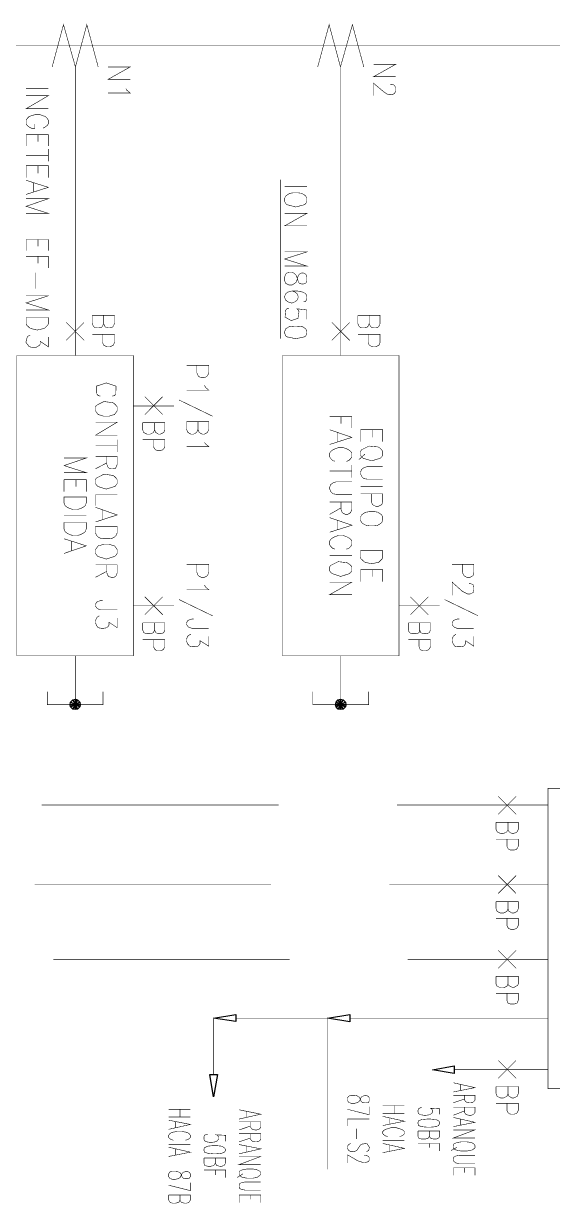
# Model space of a CAD drawing. Extents: x 0.1 to 11.6, y 0.2 to 16.4.
# Drawn here: x 7.71 to 8.523, y 12.39 to 14.203 of the extents above; entities that cross this region are included whole.
import ezdxf

# ---------------------------------------------------------------- set-up
doc = ezdxf.new("R2010")
doc.units = 0
doc.header["$MEASUREMENT"] = 0

msp = doc.modelspace()

# ---------------------------------------------------------------- linework, layer by layer
at = {"color": 0, "const_width": 0.000833}
for points in [[(7.75418, 14.1367), (7.77165, 14.2017), (7.78999, 14.1367), (7.80751, 14.2017), (7.82497, 14.1367)], [(8.16249, 14.1367), (8.18001, 14.2017), (8.19749, 14.1367), (8.21582, 14.2017), (8.23335, 14.1367)], [(10.605, 14.1692), (7.32167, 14.1692)], [(8.24832, 14.1408), (8.2825, 14.1408), (8.24832, 14.1217), (8.2825, 14.1217)], [(7.78999, 14.1367), (7.78999, 13.6933)], [(7.84, 14.1367), (7.87418, 14.1367), (7.84, 14.1175), (7.87418, 14.1175)], [(8.19749, 14.1367), (8.19749, 13.6933)], [(8.27414, 14.11), (8.27582, 14.11), (8.27919, 14.1092), (8.28082, 14.1075), (8.2825, 14.105), (8.2825, 14.0992), (8.28082, 14.0967), (8.27919, 14.095), (8.27582, 14.0942), (8.27251, 14.0942), (8.26915, 14.095), (8.26417, 14.0983), (8.24832, 14.1117), (8.24832, 14.0925)], [(7.71419, 14.0925), (7.74832, 14.0925), (7.71419, 14.0725), (7.74832, 14.0725)], [(7.74832, 14.1033), (7.71419, 14.1033)], [(7.86751, 14.1033), (7.86914, 14.1008), (7.87418, 14.0967), (7.84, 14.0967)], [(7.74001, 14.0425), (7.74333, 14.0442), (7.74669, 14.0467), (7.74832, 14.0492), (7.74832, 14.055), (7.74669, 14.0575), (7.74333, 14.0608), (7.74001, 14.0617), (7.73583, 14.0633), (7.72749, 14.0633), (7.7225, 14.0617), (7.71918, 14.0608), (7.71582, 14.0575), (7.71419, 14.055), (7.71419, 14.0492), (7.71582, 14.0467), (7.71918, 14.0442), (7.7225, 14.0425), (7.72749, 14.0425), (7.72749, 14.0492)], [(7.71419, 14.0325), (7.74832, 14.0325), (7.74832, 14.015)], [(7.71419, 14.0325), (7.71419, 14.015)], [(7.73247, 14.0325), (7.73247, 14.0217)], [(7.74832, 14.0008), (7.71419, 14.0008)], [(7.74832, 14.0108), (7.74832, 13.9917)], [(7.71419, 13.985), (7.74832, 13.985), (7.74832, 13.9667)], [(7.71419, 13.985), (7.71419, 13.9667)], [(7.73247, 13.985), (7.73247, 13.9733)], [(7.71419, 13.9625), (7.74832, 13.9517), (7.71419, 13.9408)], [(8.10499, 13.9633), (8.10499, 13.7191)], [(7.72586, 13.9583), (7.72586, 13.945)], [(8.14583, 13.9533), (8.11165, 13.9533)], [(7.71419, 13.9342), (7.74832, 13.9342), (7.71419, 13.9225), (7.74832, 13.9117), (7.71419, 13.9117)], [(8.11165, 13.9117), (8.14583, 13.9117), (8.11165, 13.8925), (8.14583, 13.8925)], [(7.71419, 13.8716), (7.74832, 13.8716), (7.74832, 13.8542)], [(7.71419, 13.8716), (7.71419, 13.8542)], [(7.73247, 13.8716), (7.73247, 13.8608)], [(8.11165, 13.8525), (8.14583, 13.8525), (8.11165, 13.8416), (8.14583, 13.8308), (8.11165, 13.8308)], [(7.71419, 13.8458), (7.74832, 13.8458), (7.74832, 13.8275)], [(7.73247, 13.8458), (7.73247, 13.835)], [(7.72917, 13.8208), (7.72917, 13.7958)], [(7.71419, 13.785), (7.74832, 13.785), (7.71419, 13.7741), (7.74832, 13.7633), (7.71419, 13.7633)], [(8.14085, 13.7758), (8.14415, 13.7766), (8.14583, 13.7808), (8.14583, 13.7841), (8.14415, 13.7883), (8.13917, 13.7908), (8.13086, 13.7925), (8.12332, 13.7925), (8.11664, 13.7908), (8.11333, 13.7883), (8.11165, 13.7841), (8.11165, 13.7825), (8.11333, 13.7783), (8.11664, 13.7758), (8.12169, 13.7741), (8.12332, 13.7741), (8.1275, 13.7758), (8.13086, 13.7783), (8.13249, 13.7825), (8.13249, 13.7841), (8.13086, 13.7883), (8.1275, 13.7908), (8.12332, 13.7925)], [(8.14583, 13.7491), (8.14583, 13.7633), (8.13086, 13.765), (8.13249, 13.7633), (8.13368, 13.7607), (8.13217, 13.7503), (8.12169, 13.747), (8.11231, 13.7523), (8.11322, 13.7627), (8.11501, 13.765), (8.11833, 13.7658)], [(7.77582, 13.7441), (7.80333, 13.7166)], [(7.77582, 13.7166), (7.80333, 13.7441)], [(7.81581, 13.755), (7.84999, 13.755), (7.84999, 13.7425), (7.84836, 13.7383), (7.84668, 13.7367), (7.84332, 13.7358), (7.84, 13.7358), (7.83664, 13.7367), (7.83501, 13.7383), (7.83333, 13.7425), (7.83333, 13.755)], [(7.83333, 13.7425), (7.83165, 13.7383), (7.83003, 13.7367), (7.82667, 13.7358), (7.82249, 13.7358), (7.81917, 13.7367), (7.81749, 13.7383), (7.81581, 13.7425), (7.81581, 13.755)], [(8.18419, 13.7441), (8.21164, 13.7166)], [(8.18419, 13.7166), (8.21164, 13.7441)], [(8.22418, 13.755), (8.25836, 13.755), (8.25836, 13.7425), (8.25667, 13.7383), (8.25499, 13.7367), (8.25168, 13.7358), (8.24832, 13.7358), (8.24501, 13.7367), (8.24333, 13.7383), (8.24164, 13.7425), (8.24164, 13.755)], [(8.24164, 13.7425), (8.24001, 13.7383), (8.23833, 13.7367), (8.23503, 13.7358), (8.22999, 13.7358), (8.22749, 13.7367), (8.22586, 13.7383), (8.22418, 13.7425), (8.22418, 13.755)], [(7.74832, 13.7216), (7.74832, 13.7067), (7.73583, 13.715), (7.73583, 13.7108), (7.73481, 13.7089), (7.72803, 13.705), (7.71907, 13.7067), (7.71386, 13.7136), (7.71588, 13.7216), (7.7175, 13.7233), (7.72081, 13.7242)], [(7.81581, 13.7258), (7.84999, 13.7258), (7.84999, 13.7133), (7.84836, 13.7092), (7.84668, 13.7083), (7.84332, 13.7067), (7.83832, 13.7067), (7.83501, 13.7083), (7.83333, 13.7092), (7.83165, 13.7133), (7.83165, 13.7258)], [(8.22418, 13.7258), (8.25836, 13.7258), (8.25836, 13.7133), (8.25667, 13.7092), (8.25499, 13.7083), (8.25168, 13.7067), (8.24669, 13.7067), (8.24333, 13.7083), (8.24164, 13.7092), (8.24001, 13.7133), (8.24001, 13.7258)], [(7.96083, 13.6783), (7.99501, 13.6783), (7.99501, 13.6667), (7.99333, 13.6625), (7.99164, 13.6608), (7.98833, 13.6592), (7.98335, 13.6592), (7.97999, 13.6608), (7.97835, 13.6625), (7.97667, 13.6667), (7.97667, 13.6783)], [(7.84668, 13.6308), (7.84999, 13.6317), (7.85206, 13.6341), (7.85243, 13.6463), (7.83746, 13.6512), (7.82249, 13.6463), (7.82286, 13.6341), (7.82497, 13.6317), (7.82835, 13.6308)], [(7.98833, 13.6475), (7.99001, 13.6442), (7.99501, 13.64), (7.96083, 13.64)], [(7.87918, 13.6158), (7.94168, 13.6158)], [(7.89665, 13.63), (7.92415, 13.6025)], [(7.89665, 13.6025), (7.92415, 13.63)], [(8.00082, 13.6), (7.94917, 13.625)], [(8.18083, 13.5992), (8.215, 13.5992), (8.215, 13.5817)], [(8.19835, 13.5992), (8.19835, 13.5883)], [(7.82086, 13.5908), (7.85417, 13.5908), (7.82086, 13.5708), (7.85417, 13.5708)], [(7.89333, 13.59), (7.92751, 13.59), (7.92751, 13.5792), (7.92583, 13.575), (7.92085, 13.5725), (7.91749, 13.5725), (7.91499, 13.5742), (7.91336, 13.575), (7.91168, 13.5792), (7.91168, 13.59)], [(7.91168, 13.5792), (7.91, 13.575), (7.905, 13.5725), (7.90001, 13.5725), (7.89501, 13.575), (7.89333, 13.5792), (7.89333, 13.59)], [(7.96083, 13.5916), (7.99501, 13.5916), (7.99501, 13.58), (7.99333, 13.5758), (7.99164, 13.5742), (7.98833, 13.5725), (7.98503, 13.5725), (7.98167, 13.5742), (7.97999, 13.5758), (7.97835, 13.58), (7.97835, 13.5916)], [(7.97835, 13.58), (7.97667, 13.5758), (7.97499, 13.5742), (7.97168, 13.5725), (7.9675, 13.5725), (7.96419, 13.5742), (7.96251, 13.5758), (7.96083, 13.58), (7.96083, 13.5916)], [(8.18083, 13.5792), (8.215, 13.5675), (8.18083, 13.5566)], [(8.22835, 13.5792), (8.26247, 13.5792), (8.26247, 13.5608)], [(8.22835, 13.5792), (8.22835, 13.5608)], [(8.24669, 13.5792), (8.24669, 13.5675)], [(7.85417, 13.5641), (7.85417, 13.545)], [(7.89333, 13.5641), (7.92751, 13.5641), (7.92751, 13.5533), (7.92583, 13.55), (7.92415, 13.5483), (7.92085, 13.5475), (7.91585, 13.5475), (7.91336, 13.5483), (7.91168, 13.55), (7.91, 13.5533), (7.91, 13.5641)], [(8.19249, 13.575), (8.19249, 13.5608)], [(7.85417, 13.555), (7.82086, 13.555)], [(7.98833, 13.56), (7.99001, 13.5575), (7.99501, 13.5533), (7.96083, 13.5533)], [(8.20665, 13.5308), (8.21001, 13.5316), (8.21332, 13.535), (8.215, 13.5375), (8.215, 13.5433), (8.21332, 13.5458), (8.21001, 13.5483), (8.20665, 13.55), (8.20167, 13.5517), (8.19417, 13.5517), (8.18918, 13.55), (8.18582, 13.5483), (8.18251, 13.5458), (8.18083, 13.5433), (8.18083, 13.5375), (8.18251, 13.535), (8.18582, 13.5316), (8.18918, 13.5308)], [(7.77251, 13.5358), (7.80664, 13.5358), (7.77251, 13.5241), (7.80664, 13.5133), (7.77251, 13.5133)], [(7.82086, 13.5383), (7.85417, 13.5383), (7.85417, 13.5258), (7.85249, 13.5217), (7.85167, 13.52), (7.84831, 13.5192), (7.845, 13.5192), (7.84169, 13.52), (7.84, 13.5217), (7.83832, 13.5258), (7.83832, 13.5383)], [(7.83832, 13.5283), (7.82086, 13.5192)], [(8.215, 13.525), (8.215, 13.5058)], [(8.23503, 13.5417), (8.22586, 13.5333)], [(8.215, 13.5158), (8.18083, 13.5158)], [(8.26247, 13.5225), (8.23833, 13.5225), (8.23335, 13.5208), (8.22999, 13.5183), (8.22835, 13.5142), (8.22835, 13.5117), (8.22999, 13.5075), (8.23335, 13.5042), (8.23833, 13.5033), (8.26247, 13.5033)], [(7.77251, 13.5025), (7.80664, 13.5025), (7.80664, 13.4842)], [(7.77251, 13.5025), (7.77251, 13.4842)], [(7.79085, 13.5025), (7.79085, 13.4916)], [(8.215, 13.4991), (8.19081, 13.4991), (8.18582, 13.4975), (8.18251, 13.495), (8.18083, 13.4908), (8.18083, 13.4883), (8.18251, 13.4842), (8.18582, 13.4808), (8.19081, 13.48), (8.215, 13.48)], [(8.26247, 13.4916), (8.22835, 13.4916)], [(7.85417, 13.4792), (7.82086, 13.4792), (7.82086, 13.4625)], [(8.22835, 13.4808), (8.26247, 13.4808), (8.26247, 13.4683), (8.26085, 13.4641), (8.25917, 13.4633), (8.25586, 13.4616), (8.25168, 13.4616), (8.24669, 13.4641), (8.24501, 13.4683), (8.24501, 13.4808)], [(7.82086, 13.46), (7.85417, 13.4483), (7.82086, 13.4375)], [(7.83165, 13.4558), (7.83165, 13.4417)], [(8.18083, 13.4683), (8.215, 13.4683), (8.215, 13.4567), (8.21332, 13.4525), (8.21164, 13.4508), (8.20833, 13.4492), (8.20503, 13.4492), (8.20167, 13.4508), (8.19997, 13.4525), (8.19835, 13.4567), (8.19835, 13.4683)], [(8.19835, 13.4592), (8.18083, 13.4492)], [(7.80664, 13.4475), (7.77251, 13.4475)], [(8.18083, 13.4442), (8.215, 13.4325), (8.18083, 13.4217)], [(8.19249, 13.44), (8.19249, 13.4258)], [(8.20665, 13.3958), (8.21001, 13.3967), (8.21332, 13.4), (8.215, 13.4025), (8.215, 13.4083), (8.21332, 13.4108), (8.21001, 13.4133), (8.20665, 13.415), (8.20167, 13.4167), (8.19417, 13.4167), (8.18918, 13.415), (8.18582, 13.4133), (8.18251, 13.4108), (8.18083, 13.4083), (8.18083, 13.4025), (8.18251, 13.4), (8.18582, 13.3967), (8.18918, 13.3958)], [(7.77251, 13.4117), (7.80664, 13.4008), (7.77251, 13.3892)], [(7.78418, 13.4075), (7.78418, 13.3933)], [(8.215, 13.3858), (8.18083, 13.3858)], [(7.82086, 13.3716), (7.85417, 13.3716), (7.85417, 13.3592), (7.85249, 13.355), (7.85167, 13.3533), (7.84831, 13.3525), (7.845, 13.3525), (7.84169, 13.3533), (7.84, 13.355), (7.83832, 13.3592), (7.83832, 13.3716)], [(7.83832, 13.3617), (7.82086, 13.3525)], [(7.96083, 13.3725), (7.99501, 13.3725), (7.99501, 13.36), (7.99333, 13.3558), (7.99164, 13.3542), (7.98833, 13.3525), (7.98335, 13.3525), (7.97999, 13.3542), (7.97835, 13.3558), (7.97667, 13.36), (7.97667, 13.3725)], [(8.22835, 13.3642), (8.26247, 13.3642), (8.26247, 13.3458)], [(8.22835, 13.3642), (8.22835, 13.3458)], [(8.24669, 13.3642), (8.24669, 13.3533)], [(8.36914, 13.3725), (8.4025, 13.3725), (8.4025, 13.36), (8.40169, 13.3558), (8.40001, 13.3542), (8.39665, 13.3525), (8.39165, 13.3525), (8.38835, 13.3542), (8.38667, 13.3558), (8.38499, 13.36), (8.38499, 13.3725)], [(8.18083, 13.345), (8.215, 13.345), (8.18083, 13.3258), (8.215, 13.3258)], [(8.39501, 13.3433), (8.39665, 13.3433), (8.40169, 13.3408), (8.4025, 13.3375), (8.4025, 13.3325), (8.40169, 13.3292), (8.39665, 13.3267), (8.39333, 13.3267), (8.38499, 13.3308), (8.36914, 13.345), (8.36914, 13.325)], [(7.98833, 13.3408), (7.99001, 13.3375), (7.99501, 13.3333), (7.96083, 13.3333)], [(7.85417, 13.3025), (7.82835, 13.3025), (7.82417, 13.3041), (7.82249, 13.3058), (7.82086, 13.3083), (7.82086, 13.3108), (7.82249, 13.3141), (7.82417, 13.315), (7.82835, 13.3167), (7.83165, 13.3167)], [(7.87918, 13.3091), (7.94168, 13.3091)], [(7.89665, 13.3225), (7.92415, 13.295)], [(7.89665, 13.295), (7.92415, 13.3225)], [(8.00082, 13.2933), (7.94917, 13.3183)], [(8.28749, 13.3091), (8.34999, 13.3091)], [(8.30501, 13.3225), (8.33251, 13.295)], [(8.30501, 13.295), (8.33251, 13.3225)], [(8.40918, 13.2933), (8.35747, 13.3183)], [(7.85417, 13.29), (7.85417, 13.275), (7.84169, 13.2833), (7.84169, 13.2791), (7.84, 13.2766), (7.83832, 13.275), (7.83333, 13.2741), (7.83003, 13.2741), (7.82497, 13.275), (7.82249, 13.2783), (7.82086, 13.2825), (7.82086, 13.2858), (7.82249, 13.29), (7.82417, 13.2917), (7.82667, 13.2933)], [(7.99501, 13.2741), (7.96918, 13.2741), (7.96419, 13.2758), (7.96251, 13.2775), (7.96083, 13.28), (7.96083, 13.2825), (7.96251, 13.2858), (7.96419, 13.2867), (7.96918, 13.2883), (7.97168, 13.2883)], [(8.4025, 13.2741), (8.37668, 13.2741), (8.3725, 13.2758), (8.37082, 13.2775), (8.36914, 13.28), (8.36914, 13.2825), (8.37082, 13.2858), (8.3725, 13.2867), (8.37668, 13.2883), (8.37999, 13.2883)], [(7.89333, 13.2825), (7.92751, 13.2825), (7.92751, 13.2717), (7.92583, 13.2675), (7.92415, 13.2667), (7.92085, 13.2658), (7.91749, 13.2658), (7.91499, 13.2667), (7.91336, 13.2675), (7.91168, 13.2717), (7.91168, 13.2825)], [(7.91168, 13.2717), (7.91, 13.2675), (7.90831, 13.2667), (7.905, 13.2658), (7.90001, 13.2658), (7.89665, 13.2667), (7.89501, 13.2675), (7.89333, 13.2717), (7.89333, 13.2825)], [(8.30165, 13.2825), (8.33583, 13.2825), (8.33583, 13.2717), (8.33415, 13.2675), (8.33251, 13.2667), (8.32915, 13.2658), (8.32585, 13.2658), (8.32249, 13.2667), (8.32086, 13.2675), (8.31917, 13.2717), (8.31917, 13.2825)], [(8.31917, 13.2717), (8.31836, 13.2675), (8.31668, 13.2667), (8.31332, 13.2658), (8.30832, 13.2658), (8.30501, 13.2667), (8.30333, 13.2675), (8.30165, 13.2717), (8.30165, 13.2825)], [(7.89333, 13.2567), (7.92751, 13.2567), (7.92751, 13.2458), (7.92583, 13.2425), (7.92415, 13.2408), (7.92085, 13.24), (7.91585, 13.24), (7.91336, 13.2408), (7.91168, 13.2425), (7.91, 13.2458), (7.91, 13.2567)], [(7.99501, 13.2617), (7.99501, 13.2466), (7.98167, 13.255), (7.98167, 13.2508), (7.97999, 13.2483), (7.97835, 13.2466), (7.97336, 13.2458), (7.97, 13.2458), (7.96582, 13.2466), (7.96251, 13.25), (7.96083, 13.2542), (7.96083, 13.2575), (7.96251, 13.2617), (7.96419, 13.2633), (7.9675, 13.265)], [(8.30165, 13.2567), (8.33583, 13.2567), (8.33583, 13.2458), (8.33415, 13.2425), (8.33251, 13.2408), (8.32915, 13.24), (8.32417, 13.24), (8.32086, 13.2408), (8.31917, 13.2425), (8.31836, 13.2458), (8.31836, 13.2567)], [(8.4025, 13.2617), (8.4025, 13.2466), (8.38997, 13.255), (8.38997, 13.2508), (8.38835, 13.2483), (8.38667, 13.2466), (8.38167, 13.2458), (8.37831, 13.2458), (8.37332, 13.2466), (8.37082, 13.25), (8.36914, 13.2542), (8.36914, 13.2575), (8.37082, 13.2617), (8.3725, 13.2633), (8.375, 13.265)], [(7.78999, 13.2317), (7.78999, 13.1566)], [(8.19749, 13.2317), (8.19749, 13.1566)], [(7.83251, 13.1767), (7.83251, 13.1566), (7.74669, 13.1566), (7.74669, 13.1767)], [(8.24083, 13.1767), (8.24083, 13.1566), (8.155, 13.1566), (8.155, 13.1767)], [(7.73833, 13.0025), (8.10249, 13.0025)], [(8.28418, 13.0025), (8.51665, 13.0025)], [(8.44, 13.0158), (8.4675, 12.9883)], [(8.44, 12.9883), (8.4675, 13.0158)], [(8.43668, 12.9758), (8.47081, 12.9758), (8.47081, 12.965), (8.46918, 12.9616), (8.4675, 12.96), (8.46419, 12.9592), (8.46083, 12.9592), (8.45833, 12.96), (8.45665, 12.9616), (8.45503, 12.965), (8.45503, 12.9758)], [(8.45503, 12.965), (8.45335, 12.9616), (8.45167, 12.96), (8.44835, 12.9592), (8.44336, 12.9592), (8.44, 12.96), (8.43832, 12.9616), (8.43668, 12.965), (8.43668, 12.9758)], [(8.43668, 12.95), (8.47081, 12.95), (8.47081, 12.9391), (8.46918, 12.9358), (8.4675, 12.9341), (8.46419, 12.9333), (8.45915, 12.9333), (8.45665, 12.9341), (8.45503, 12.9358), (8.45335, 12.9391), (8.45335, 12.95)], [(8.44, 12.8942), (8.4675, 12.8666)], [(8.44, 12.8666), (8.4675, 12.8942)], [(7.72749, 12.88), (8.09082, 12.88)], [(8.27251, 12.88), (8.51665, 12.88)], [(8.43668, 12.8542), (8.47081, 12.8542), (8.47081, 12.8433), (8.46918, 12.8391), (8.46419, 12.8366), (8.46083, 12.8366), (8.45833, 12.8383), (8.45665, 12.8391), (8.45503, 12.8433), (8.45503, 12.8542)], [(8.45503, 12.8433), (8.45335, 12.8391), (8.44835, 12.8366), (8.44336, 12.8366), (8.43832, 12.8391), (8.43668, 12.8433), (8.43668, 12.8542)], [(8.43668, 12.8283), (8.47081, 12.8283), (8.47081, 12.8175), (8.46918, 12.8141), (8.4675, 12.8125), (8.46419, 12.8116), (8.45915, 12.8116), (8.45665, 12.8125), (8.45503, 12.8141), (8.45335, 12.8175), (8.45335, 12.8283)], [(7.75586, 12.765), (8.11914, 12.765)], [(8.30083, 12.765), (8.51665, 12.765)], [(8.44, 12.7791), (8.4675, 12.7516)], [(8.44, 12.7516), (8.4675, 12.7791)], [(8.43668, 12.7392), (8.47081, 12.7392), (8.47081, 12.7275), (8.47017, 12.7256), (8.46289, 12.7216), (8.45562, 12.7256), (8.45503, 12.7275), (8.45503, 12.7392)], [(8.45503, 12.7275), (8.45335, 12.7242), (8.45167, 12.7233), (8.44835, 12.7217), (8.44336, 12.7217), (8.43832, 12.7242), (8.43668, 12.7275), (8.43668, 12.7392)], [(8.43668, 12.7133), (8.47081, 12.7133), (8.47081, 12.7025), (8.46918, 12.6983), (8.4675, 12.6975), (8.46419, 12.6967), (8.45915, 12.6967), (8.45665, 12.6975), (8.45503, 12.6983), (8.45335, 12.7025), (8.45335, 12.7133)], [(8.0025, 12.5883), (8.0025, 12.675)], [(8.03668, 12.675), (8.18001, 12.675)], [(8.17751, 12.675), (8.17751, 12.4425)], [(8.51665, 12.675), (8.21164, 12.675)], [(8.44, 12.61), (8.4675, 12.5825)], [(8.44, 12.5825), (8.4675, 12.61)], [(8.3725, 12.5958), (8.51665, 12.5958)], [(8.37082, 12.5758), (8.40419, 12.5683), (8.37082, 12.5616)], [(8.38167, 12.5733), (8.38167, 12.5641)], [(8.43668, 12.57), (8.47081, 12.57), (8.47081, 12.5591), (8.46918, 12.555), (8.4675, 12.5541), (8.46419, 12.5525), (8.46083, 12.5525), (8.45833, 12.5541), (8.45665, 12.555), (8.45503, 12.5591), (8.45503, 12.57)], [(8.45503, 12.5591), (8.45335, 12.555), (8.45167, 12.5541), (8.44835, 12.5525), (8.44336, 12.5525), (8.44, 12.5541), (8.43832, 12.555), (8.43668, 12.5591), (8.43668, 12.57)], [(8.37082, 12.5566), (8.40419, 12.5566), (8.40419, 12.5492), (8.4025, 12.5467), (8.40082, 12.5458), (8.39833, 12.545), (8.39501, 12.545), (8.39165, 12.5458), (8.38997, 12.5467), (8.38835, 12.5492), (8.38835, 12.5566)], [(8.38835, 12.5508), (8.37082, 12.545)], [(7.96669, 12.535), (7.93332, 12.535)], [(7.95085, 12.535), (7.95085, 12.5233)], [(8.04167, 12.5342), (8.07497, 12.5275), (8.04167, 12.52)], [(8.05251, 12.5316), (8.05251, 12.5233)], [(8.20833, 12.535), (8.24164, 12.5266), (8.24164, 12.5392)], [(8.29585, 12.5408), (8.26247, 12.5408)], [(8.29585, 12.5283), (8.26247, 12.5283)], [(8.28, 12.5408), (8.28, 12.5283)], [(8.34999, 12.5275), (8.34999, 12.5358), (8.33583, 12.5367), (8.33751, 12.5358), (8.33919, 12.5333), (8.33919, 12.5308), (8.33751, 12.5283), (8.33415, 12.5266), (8.32915, 12.5258), (8.32585, 12.5258), (8.32086, 12.5266), (8.31749, 12.5283), (8.31668, 12.5308), (8.31668, 12.5333), (8.31749, 12.5358), (8.31917, 12.5367), (8.32249, 12.5383)], [(8.37082, 12.5383), (8.40419, 12.5383), (8.40419, 12.53), (8.4025, 12.5275), (8.40082, 12.5266), (8.39833, 12.5258), (8.39501, 12.5258), (8.39165, 12.5266), (8.38997, 12.5275), (8.38835, 12.53), (8.38835, 12.5383)], [(8.38835, 12.5325), (8.37082, 12.5258)], [(8.43668, 12.5442), (8.47081, 12.5442), (8.47081, 12.5333), (8.46918, 12.53), (8.4675, 12.5283), (8.46419, 12.5275), (8.45915, 12.5275), (8.45665, 12.5283), (8.45503, 12.53), (8.45335, 12.5333), (8.45335, 12.5442)], [(7.96669, 12.5233), (7.93332, 12.5233)], [(7.93332, 12.5183), (7.96669, 12.5117), (7.93332, 12.5042)], [(7.94417, 12.5158), (7.94417, 12.5067)], [(8.04167, 12.5158), (8.07497, 12.5158), (8.07497, 12.5075), (8.07335, 12.505), (8.07167, 12.5042), (8.06917, 12.5033), (8.06581, 12.5033), (8.0625, 12.5042), (8.06082, 12.505), (8.05919, 12.5075), (8.05919, 12.5158)], [(8.05919, 12.5092), (8.04167, 12.5033)], [(8.24164, 12.52), (8.20833, 12.52), (8.20833, 12.5092)], [(8.26247, 12.5241), (8.29585, 12.5167), (8.26247, 12.51)], [(8.27333, 12.5217), (8.27333, 12.5125)], [(8.37082, 12.5225), (8.40419, 12.515), (8.37082, 12.5083)], [(8.38167, 12.52), (8.38167, 12.5108)], [(7.95915, 12.4875), (7.96251, 12.4883), (7.965, 12.49), (7.96669, 12.4916), (7.96669, 12.495), (7.965, 12.4975), (7.96251, 12.4991), (7.95915, 12.5), (7.95415, 12.5008), (7.94586, 12.5008), (7.94081, 12.5), (7.9375, 12.4991), (7.935, 12.4975), (7.93332, 12.495), (7.93332, 12.4916), (7.935, 12.49), (7.9375, 12.4883), (7.94081, 12.4875)], [(8.02083, 12.4858), (8.02083, 12.495), (8.00667, 12.4958), (8.00836, 12.495), (8.00999, 12.4925), (8.00999, 12.4892), (8.00836, 12.4867), (8.00499, 12.485), (8, 12.4842), (7.99669, 12.4842), (7.99164, 12.485), (7.98833, 12.4867), (7.98753, 12.4892), (7.98753, 12.4925), (7.98833, 12.495), (7.99001, 12.4958), (7.99333, 12.4966)], [(8.04167, 12.4975), (8.07497, 12.4975), (8.07497, 12.4892), (8.07335, 12.4867), (8.07167, 12.4858), (8.06917, 12.485), (8.06581, 12.485), (8.0625, 12.4858), (8.06082, 12.4867), (8.05919, 12.4892), (8.05919, 12.4975)], [(8.05919, 12.4908), (8.04167, 12.485)], [(8.2225, 12.505), (8.2225, 12.4892)], [(8.28836, 12.4933), (8.29167, 12.4941), (8.29417, 12.4958), (8.29585, 12.4975), (8.29585, 12.5008), (8.29417, 12.5025), (8.29167, 12.5042), (8.28836, 12.505), (8.28331, 12.5067), (8.27501, 12.5067), (8.27001, 12.505), (8.26665, 12.5042), (8.26417, 12.5025), (8.26247, 12.5008), (8.26247, 12.4975), (8.26417, 12.4958), (8.26665, 12.4941), (8.27001, 12.4933)], [(8.31668, 12.5016), (8.34999, 12.5016), (8.34999, 12.4933), (8.34831, 12.4908), (8.34668, 12.49), (8.34418, 12.4892), (8.34082, 12.4892), (8.33751, 12.49), (8.33583, 12.4908), (8.33415, 12.4933), (8.33415, 12.5016)], [(8.33415, 12.4933), (8.33251, 12.4908), (8.33083, 12.49), (8.32747, 12.4892), (8.32249, 12.4892), (8.31917, 12.49), (8.31749, 12.4908), (8.31668, 12.4933), (8.31668, 12.5016)], [(8.37082, 12.5033), (8.40419, 12.5033), (8.37082, 12.4908), (8.40419, 12.4908)], [(7.96669, 12.4808), (7.93332, 12.4808)], [(7.93332, 12.4767), (7.96669, 12.4691), (7.93332, 12.4625)], [(7.94417, 12.4742), (7.94417, 12.465)], [(8.04167, 12.4808), (8.07497, 12.4742), (8.04167, 12.4666)], [(8.05251, 12.4783), (8.05251, 12.4691)], [(8.23753, 12.47), (8.24083, 12.4717), (8.24164, 12.475), (8.24192, 12.4767), (8.23801, 12.4825), (8.23047, 12.4815), (8.22917, 12.4808), (8.22749, 12.4792), (8.2225, 12.4717), (8.22081, 12.4708), (8.2175, 12.47), (8.21332, 12.47), (8.21001, 12.4717), (8.20833, 12.475), (8.20833, 12.4783), (8.21001, 12.4808), (8.21332, 12.4825)], [(8.29585, 12.4867), (8.26247, 12.4867)], [(8.26247, 12.4825), (8.29585, 12.475), (8.26247, 12.4683)], [(8.27333, 12.4792), (8.27333, 12.4708)], [(8.31668, 12.4825), (8.34999, 12.4825), (8.34999, 12.4708)], [(8.33415, 12.4825), (8.33415, 12.4758)], [(8.37668, 12.4767), (8.36751, 12.4717)], [(7.98753, 12.46), (8.02083, 12.46), (8.02083, 12.4525), (8.01915, 12.4492), (8.01753, 12.4483), (8.01497, 12.4475), (8.01167, 12.4475), (8.00836, 12.4483), (8.00667, 12.4492), (8.00499, 12.4525), (8.00499, 12.46)], [(8.00499, 12.4525), (8.00331, 12.4492), (8.00168, 12.4483), (7.99832, 12.4475), (7.99333, 12.4475), (7.99001, 12.4483), (7.98833, 12.4492), (7.98753, 12.4525), (7.98753, 12.46)], [(8.04167, 12.4625), (8.07497, 12.4625), (8.04167, 12.45), (8.07497, 12.45)], [(8.23415, 12.4641), (8.23583, 12.4641), (8.23915, 12.4633), (8.24083, 12.4625), (8.24164, 12.4608), (8.24164, 12.4567), (8.24083, 12.455), (8.23915, 12.4542), (8.23583, 12.4533), (8.23247, 12.4533), (8.22917, 12.4542), (8.22418, 12.4558), (8.20833, 12.465), (8.20833, 12.4525)], [(8.40419, 12.4641), (8.37999, 12.4641), (8.375, 12.4633), (8.37169, 12.4616), (8.37082, 12.4592), (8.37082, 12.4575), (8.37169, 12.455), (8.375, 12.4525), (8.37999, 12.4517), (8.40419, 12.4517)], [(7.98753, 12.4417), (8.02083, 12.4417), (8.02083, 12.43)], [(8.00499, 12.4417), (8.00499, 12.4341)], [(8.37082, 12.445), (8.40419, 12.445), (8.40419, 12.4333)], [(8.37082, 12.445), (8.37082, 12.4333)], [(8.38835, 12.445), (8.38835, 12.4375)], [(7.93332, 12.4183), (7.96669, 12.41), (7.96669, 12.4225)], [(8.04753, 12.4358), (8.03836, 12.43)], [(8.07497, 12.4233), (8.05083, 12.4233), (8.04585, 12.4225), (8.04249, 12.4208), (8.04167, 12.4175), (8.04167, 12.4158), (8.04249, 12.4133), (8.04585, 12.4117), (8.05083, 12.4108), (8.07497, 12.4108)], [(7.93332, 12.4033), (7.96669, 12.4033), (7.96669, 12.3958), (7.965, 12.3925), (7.96419, 12.3917), (7.96083, 12.3908), (7.95751, 12.3908), (7.95415, 12.3917), (7.95247, 12.3925), (7.95085, 12.3958), (7.95085, 12.4033)], [(7.95085, 12.3958), (7.94917, 12.3925), (7.94749, 12.3917), (7.94417, 12.3908), (7.93918, 12.3908), (7.93582, 12.3917), (7.935, 12.3925), (7.93332, 12.3958), (7.93332, 12.4033)], [(8.04167, 12.4033), (8.07497, 12.4033), (8.07497, 12.3917)], [(8.04167, 12.4033), (8.04167, 12.3917)], [(8.05919, 12.4033), (8.05919, 12.3967)]]:
    msp.add_lwpolyline(points, dxfattribs=at)
for points in [[(8.14583, 13.935), (8.14415, 13.9383), (8.14085, 13.9408), (8.13747, 13.9425), (8.13249, 13.9433), (8.125, 13.9433), (8.12001, 13.9425), (8.11664, 13.9408), (8.11333, 13.9383), (8.11165, 13.935), (8.11165, 13.93), (8.11333, 13.9267), (8.11546, 13.925), (8.12875, 13.9215), (8.14199, 13.925), (8.14415, 13.9267), (8.14583, 13.93), (8.14583, 13.935)], [(8.14583, 13.8141), (8.14415, 13.8183), (8.14085, 13.82), (8.13747, 13.82), (8.13417, 13.8183), (8.13249, 13.8158), (8.13086, 13.81), (8.12918, 13.8058), (8.12582, 13.8033), (8.12332, 13.8017), (8.11833, 13.8017), (8.11333, 13.8041), (8.11165, 13.8083), (8.11165, 13.8141), (8.11333, 13.8183), (8.11501, 13.82), (8.11833, 13.8208), (8.12332, 13.8208), (8.12582, 13.82), (8.12918, 13.8167), (8.13086, 13.8125), (8.13249, 13.8075), (8.13417, 13.8041), (8.13747, 13.8033), (8.14085, 13.8033), (8.14415, 13.8041), (8.14583, 13.8083), (8.14583, 13.8141)], [(7.71419, 13.7516), (7.74832, 13.7516), (7.74832, 13.7425), (7.74783, 13.7403), (7.74214, 13.7349), (7.73122, 13.7324), (7.72032, 13.735), (7.71463, 13.7404), (7.71419, 13.7425), (7.71419, 13.7516)], [(8.14583, 13.73), (8.14415, 13.7342), (8.13917, 13.7375), (8.13086, 13.7383), (8.12582, 13.7383), (8.11833, 13.7375), (8.11333, 13.7342), (8.11165, 13.73), (8.11165, 13.7275), (8.11333, 13.7233), (8.11546, 13.7219), (8.12875, 13.7191), (8.14204, 13.7219), (8.14415, 13.7233), (8.14583, 13.7275), (8.14583, 13.73)], [(7.69997, 13.6933), (7.87918, 13.6933), (7.87918, 13.2317), (7.69997, 13.2317), (7.69997, 13.6933)], [(7.87918, 13.6933), (7.87918, 13.6933)], [(8.10835, 13.6933), (8.28749, 13.6933), (8.28749, 13.2317), (8.10835, 13.2317), (8.10835, 13.6933)], [(8.28749, 13.6933), (8.28749, 13.6933)], [(7.85417, 13.6142), (7.85249, 13.6166), (7.84999, 13.6191), (7.84771, 13.6207), (7.83393, 13.6226), (7.8221, 13.6166), (7.82086, 13.6142), (7.82086, 13.6083), (7.82249, 13.6058), (7.82497, 13.6025), (7.82835, 13.6017), (7.83333, 13.6), (7.84169, 13.6), (7.84668, 13.6017), (7.84999, 13.6025), (7.85249, 13.6058), (7.85417, 13.6083), (7.85417, 13.6142)], [(8.26247, 13.5458), (8.26085, 13.5483), (8.25749, 13.5517), (8.25515, 13.5528), (8.24143, 13.5541), (8.22965, 13.5483), (8.22835, 13.5458), (8.22835, 13.54), (8.22999, 13.5375), (8.23215, 13.5355), (8.2455, 13.5314), (8.25868, 13.5354), (8.26085, 13.5375), (8.26247, 13.54), (8.26247, 13.5458)], [(7.85417, 13.5025), (7.85249, 13.505), (7.84999, 13.5075), (7.84771, 13.509), (7.83393, 13.5109), (7.8221, 13.5049), (7.82086, 13.5025), (7.82086, 13.4966), (7.82249, 13.4941), (7.82417, 13.4921), (7.83746, 13.488), (7.85075, 13.4921), (7.85249, 13.4941), (7.85417, 13.4966), (7.85417, 13.5025)], [(7.77251, 13.4758), (7.80664, 13.4758), (7.80664, 13.4666), (7.80501, 13.4625), (7.80165, 13.46), (7.79833, 13.4583), (7.79335, 13.4567), (7.78581, 13.4567), (7.78082, 13.4583), (7.7775, 13.46), (7.77414, 13.4625), (7.77251, 13.4666), (7.77251, 13.4758)], [(8.26247, 13.445), (8.26085, 13.4483), (8.25749, 13.4508), (8.25499, 13.4525), (8.25, 13.4533), (8.24164, 13.4533), (8.23665, 13.4525), (8.23335, 13.4508), (8.22999, 13.4483), (8.22835, 13.445), (8.22835, 13.44), (8.22999, 13.4366), (8.23335, 13.4341), (8.23665, 13.4325), (8.24164, 13.4316), (8.25, 13.4316), (8.25499, 13.4325), (8.25749, 13.4341), (8.26085, 13.4366), (8.26247, 13.44), (8.26247, 13.445)], [(7.77251, 13.4366), (7.80664, 13.4366), (7.80664, 13.4267), (7.80501, 13.4225), (7.80165, 13.42), (7.79833, 13.4183), (7.79335, 13.4167), (7.78581, 13.4167), (7.78082, 13.4183), (7.7775, 13.42), (7.77414, 13.4225), (7.77251, 13.4267), (7.77251, 13.4366)], [(7.82086, 13.4308), (7.85417, 13.4308), (7.85417, 13.4208), (7.85249, 13.4167), (7.84999, 13.4142), (7.84668, 13.4125), (7.84169, 13.4117), (7.83333, 13.4117), (7.82835, 13.4125), (7.82497, 13.4142), (7.82249, 13.4167), (7.82086, 13.4208), (7.82086, 13.4308)], [(7.85417, 13.395), (7.85249, 13.3975), (7.84999, 13.4008), (7.84668, 13.4016), (7.84169, 13.4033), (7.83333, 13.4033), (7.82835, 13.4016), (7.82497, 13.4008), (7.82249, 13.3975), (7.82086, 13.395), (7.82086, 13.3892), (7.82249, 13.3867), (7.82417, 13.3847), (7.83746, 13.3805), (7.85075, 13.3847), (7.85249, 13.3867), (7.85417, 13.3892), (7.85417, 13.395)], [(8.22835, 13.3933), (8.26247, 13.3933), (8.26247, 13.3833), (8.26199, 13.3812), (8.25629, 13.3756), (8.24539, 13.3732), (8.23449, 13.3758), (8.22879, 13.3812), (8.22835, 13.3833), (8.22835, 13.3933)], [(8.215, 13.3683), (8.21332, 13.3708), (8.21001, 13.3733), (8.20768, 13.3749), (8.19396, 13.3765), (8.18218, 13.3706), (8.18083, 13.3683), (8.18083, 13.3625), (8.18251, 13.36), (8.18494, 13.358), (8.19792, 13.3538), (8.21083, 13.358), (8.21332, 13.36), (8.215, 13.3625), (8.215, 13.3683)], [(8.51665, 13.0283), (8.69586, 13.0283), (8.69586, 12.5667), (8.51665, 12.5667), (8.51665, 13.0283)], [(8.24164, 12.5525), (8.24083, 12.555), (8.23753, 12.5558), (8.23415, 12.5558), (8.23085, 12.555), (8.22917, 12.5533), (8.22749, 12.5492), (8.22586, 12.5467), (8.2225, 12.545), (8.21918, 12.5442), (8.21419, 12.5442), (8.21164, 12.545), (8.21001, 12.5458), (8.20833, 12.5483), (8.20833, 12.5525), (8.21001, 12.555), (8.21164, 12.5558), (8.21419, 12.5566), (8.21918, 12.5566), (8.2225, 12.5558), (8.22586, 12.5541), (8.22749, 12.5517), (8.22917, 12.5475), (8.23085, 12.5458), (8.23415, 12.545), (8.23753, 12.545), (8.24083, 12.5458), (8.24164, 12.5483), (8.24164, 12.5525)], [(8.34999, 12.515), (8.34831, 12.5175), (8.34418, 12.5192), (8.33583, 12.52), (8.33083, 12.52), (8.32249, 12.5192), (8.31749, 12.5175), (8.31668, 12.515), (8.31668, 12.5133), (8.31749, 12.51), (8.32249, 12.5083), (8.33083, 12.5075), (8.33583, 12.5075), (8.34418, 12.5083), (8.34831, 12.51), (8.34999, 12.5133), (8.34999, 12.515)], [(8.02083, 12.4733), (8.01915, 12.4758), (8.01497, 12.4783), (8.00667, 12.4792), (8.00168, 12.4792), (7.99333, 12.4783), (7.98833, 12.4758), (7.98753, 12.4733), (7.98753, 12.4717), (7.98833, 12.4691), (7.99333, 12.4675), (8.00168, 12.4666), (8.00667, 12.4666), (8.01497, 12.4675), (8.01915, 12.4691), (8.02083, 12.4717), (8.02083, 12.4733)], [(8.40419, 12.4792), (8.4025, 12.4817), (8.40001, 12.4833), (8.39665, 12.4842), (8.39165, 12.485), (8.38336, 12.485), (8.37831, 12.4842), (8.375, 12.4833), (8.37169, 12.4817), (8.37082, 12.4792), (8.37082, 12.4758), (8.37169, 12.4742), (8.375, 12.4725), (8.37831, 12.4717), (8.38336, 12.4708), (8.39165, 12.4708), (8.39665, 12.4717), (8.40001, 12.4725), (8.4025, 12.4742), (8.40419, 12.4758), (8.40419, 12.4792)], [(7.96669, 12.4358), (7.965, 12.4383), (7.96251, 12.4391), (7.95915, 12.4391), (7.95583, 12.4383), (7.95415, 12.4366), (7.95085, 12.43), (7.94749, 12.4283), (7.94417, 12.4275), (7.93918, 12.4275), (7.93582, 12.4283), (7.935, 12.4291), (7.93332, 12.4316), (7.93332, 12.4358), (7.935, 12.4383), (7.93582, 12.4391), (7.93918, 12.44), (7.94417, 12.44), (7.94749, 12.4391), (7.95085, 12.4375), (7.95247, 12.435), (7.95415, 12.4308), (7.95583, 12.4291), (7.95915, 12.4283), (7.96251, 12.4283), (7.965, 12.4291), (7.96669, 12.4316), (7.96669, 12.4358)], [(8.07497, 12.4383), (8.07335, 12.44), (8.06999, 12.4417), (8.06749, 12.4425), (8.0625, 12.4433), (8.05414, 12.4433), (8.04915, 12.4425), (8.04585, 12.4417), (8.04249, 12.44), (8.04167, 12.4383), (8.04167, 12.435), (8.04249, 12.4333), (8.04585, 12.4308), (8.04915, 12.43), (8.05414, 12.4291), (8.0625, 12.4291), (8.06749, 12.43), (8.06999, 12.4308), (8.07335, 12.4333), (8.07497, 12.435), (8.07497, 12.4383)]]:
    msp.add_lwpolyline(points, close=True, dxfattribs=at)
at = {"color": 0}
for points in [[(7.7825, 13.1608), (7.78581, 13.1642), (7.78999, 13.1566)], [(7.78581, 13.1642), (7.78999, 13.165), (7.78999, 13.1566)], [(7.78999, 13.165), (7.79335, 13.1642), (7.78999, 13.1566)], [(7.79335, 13.1642), (7.79665, 13.1608), (7.78999, 13.1566)], [(8.19081, 13.1608), (8.19417, 13.1642), (8.19749, 13.1566)], [(8.19417, 13.1642), (8.19749, 13.165), (8.19749, 13.1566)], [(8.19749, 13.165), (8.20167, 13.1642), (8.19749, 13.1566)], [(8.20167, 13.1642), (8.20503, 13.1608), (8.19749, 13.1566)], [(7.78168, 13.1566), (7.7825, 13.1608), (7.78999, 13.1566)], [(7.7825, 13.1533), (7.78168, 13.1566), (7.78999, 13.1566)], [(7.78581, 13.15), (7.7825, 13.1533), (7.78999, 13.1566)], [(7.78999, 13.1491), (7.78581, 13.15), (7.78999, 13.1566)], [(7.79665, 13.1608), (7.79753, 13.1566), (7.78999, 13.1566)], [(7.79753, 13.1566), (7.79665, 13.1533), (7.78999, 13.1566)], [(7.79665, 13.1533), (7.79335, 13.15), (7.78999, 13.1566)], [(7.79335, 13.15), (7.78999, 13.1491), (7.78999, 13.1566)], [(8.19, 13.1566), (8.19081, 13.1608), (8.19749, 13.1566)], [(8.19081, 13.1533), (8.19, 13.1566), (8.19749, 13.1566)], [(8.19417, 13.15), (8.19081, 13.1533), (8.19749, 13.1566)], [(8.19749, 13.1491), (8.19417, 13.15), (8.19749, 13.1566)], [(8.20503, 13.1608), (8.20583, 13.1566), (8.19749, 13.1566)], [(8.20583, 13.1566), (8.20503, 13.1533), (8.19749, 13.1566)], [(8.20503, 13.1533), (8.20167, 13.15), (8.19749, 13.1566)], [(8.20167, 13.15), (8.19749, 13.1491), (8.19749, 13.1566)], [(8.03668, 12.67), (8.0025, 12.675), (8.03668, 12.6808)], [(8.21164, 12.6692), (8.17751, 12.675), (8.21164, 12.6808)], [(8.3725, 12.59), (8.33919, 12.5958), (8.3725, 12.6017)], [(8.00836, 12.5883), (8.0025, 12.5541), (7.99669, 12.5883)]]:
    msp.add_lwpolyline(points, close=True, dxfattribs=at)

doc.saveas('drawing.dxf')
